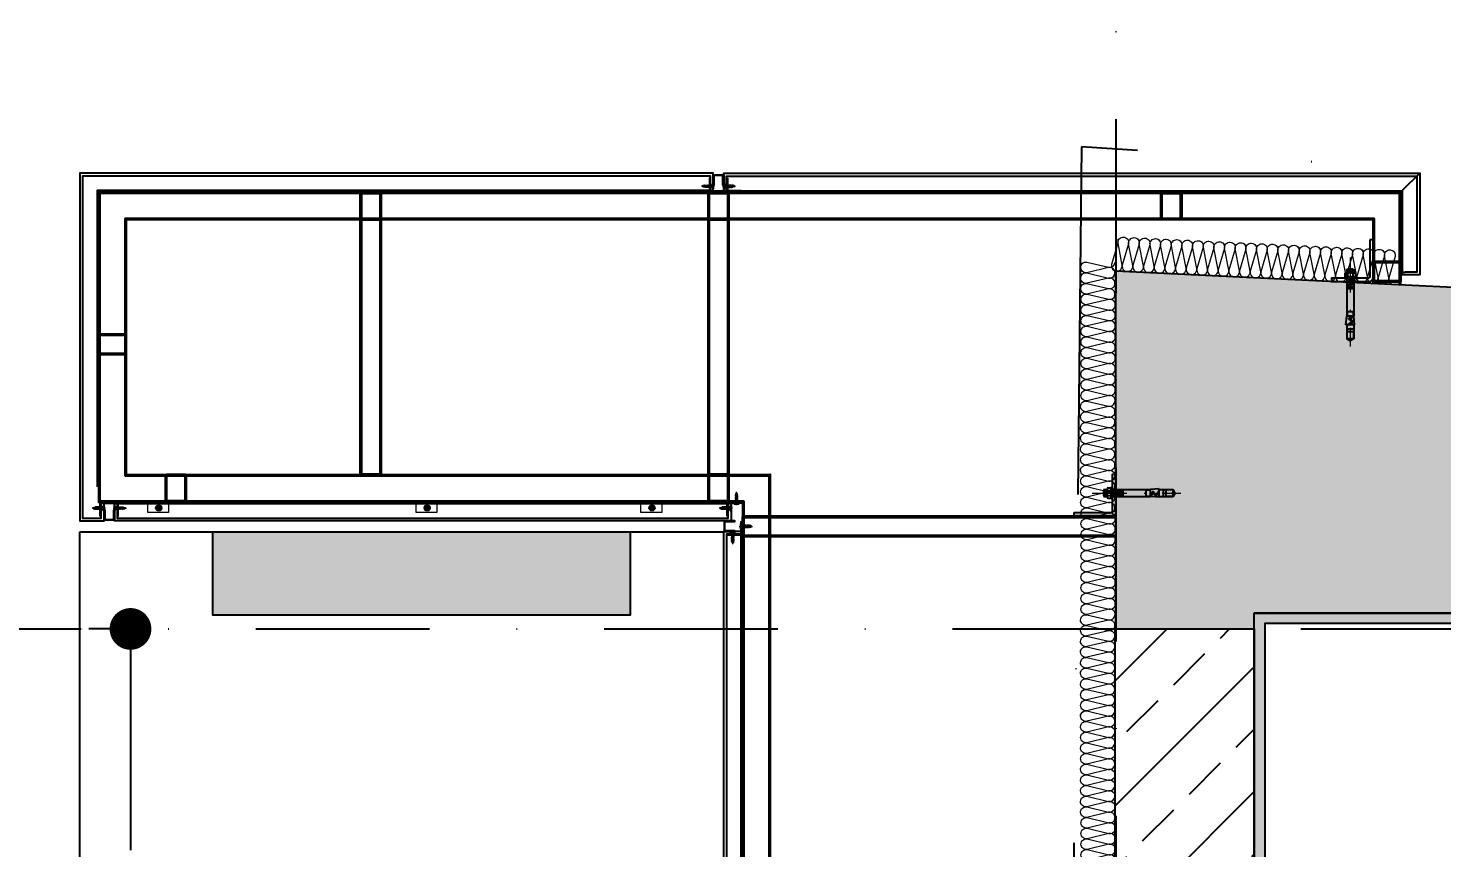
# Model space of a CAD drawing. Extents: x 58467 to 79089, y -33726 to -17391.
# Drawn here: x 74818.2 to 75021.4, y -18731.5 to -18613.7 of the extents above; entities that cross this region are included whole.
import ezdxf
from ezdxf.enums import TextEntityAlignment as Align

# ---------------------------------------------------------------- set-up
doc = ezdxf.new("R2010")
doc.units = 0
doc.header["$LTSCALE"] = 100
for name, pattern in [('DASHDOT', [1, 0.5, -0.25, 0, -0.25]), ('DASHDOT2', [0.5, 0.25, -0.125, 0, -0.125]), ('HIDDEN', [0.375, 0.25, -0.125])]:
    doc.linetypes.add(name, pattern=pattern)
for name, color, linetype, lineweight in [('ALG', 1, 'Continuous', 0), ('AX', 1, 'DASHDOT', 20), ('HSP', 251, 'Continuous', 30), ('pbec-162_insulation_hatching', 70, 'Continuous', 9), ('PTR', 252, 'Continuous', 25)]:
    doc.layers.add(name, color=color, linetype=linetype, lineweight=lineweight)
doc.layers.add('ARC_KDY-ID-ED-01$0$BA_guide', color=230, linetype='Continuous', plot=False)
for name, color, linetype in [('BA_axis', 5, 'DASHDOT2'), ('BA_dim_ext', 185, 'Continuous'), ('BA_env_bound', 10, 'DASHDOT'), ('BA_hatch', 137, 'Continuous'), ('BA_hatch_conc', 223, 'Continuous'), ('BA_mat_mortar', 145, 'Continuous'), ('BA_str_conc', 6, 'Continuous'), ('BA_wall', 4, 'Continuous'), ('CLG', 12, 'Continuous'), ('Kompozit', 122, 'Continuous'), ('VD', 11, 'Continuous')]:
    doc.layers.add(name, color=color, linetype=linetype)
doc.styles.add('dim', font='simplex.shx', dxfattribs={"width": 0.7})
doc.styles.add('text1', font='arial.ttf', dxfattribs={"height": 20})
doc.dimstyles.new('1_100', dxfattribs={"dimtxt": 8, "dimasz": 3, "dimexe": 6, "dimexo": 0, "dimgap": 2, "dimtad": 0, "dimdec": 1, "dimzin": 11, "dimtxsty": 'dim', "dimblk": 'DOT', "dimcen": 0, "dimdle": 1.25, "dimclrt": 256, "dimadec": 0, "dimazin": 0, "dimtfac": 1.25, "dimtdec": 1, "dimtix": 1, "dimtofl": 0, "dimtmove": 1, "dimatfit": 3, "dimldrblk": 'DOT', "dimfxl": 20, "dimfxlon": 1, "dimtolj": 1, "dimtzin": 0, "dimarcsym": 0})

# ---------------------------------------------------------------- blocks, each defined once
blk = doc.blocks.new('*U176')
blk.add_line((0, 0), (0, -696))
at = {"linetype": 'Continuous', "style": 'text1'}
blk.add_attdef('1', text='', height=40, dxfattribs=at).set_placement((0, 38), align=Align.MIDDLE)
blk = doc.blocks.new('AXIS')
at = {"layer": 'BA_axis'}
blk.add_blockref('*U176', (330.44, -30874.56), dxfattribs=at)
at = {"layer": 'BA_axis', "rotation": 90}
blk.add_blockref('*U176', (56.44, -31148.27), dxfattribs=at)
blk = doc.blocks.new('_Dot')
at = {"color": 0, "linetype": 'ByBlock', "lineweight": -2}
blk.add_line((-0.5, 0), (-1, 0), dxfattribs=at)
at = {"color": 0, "linetype": 'ByBlock', "const_width": 0.5}
blk.add_lwpolyline([(-0.25, 0, 1), (0.25, 0, 1)], format="xyb", close=True, dxfattribs=at)
blk = doc.blocks.new('*D26')
at = {"layer": 'BA_dim_ext', "color": 0, "lineweight": -2, "transparency": 16777216}
for p, q in [((188.73, -31148.27), (182.73, -31148.27)), ((188.73, -31154.27), (188.73, -31180.09)), ((188.73, -31230.31), (188.73, -31204.49)), ((188.73, -31236.31), (182.73, -31236.31))]:
    blk.add_line(p, q, dxfattribs=at)
at = {"layer": 'DEFPOINTS', "color": 0, "transparency": 16777216}
for p in [(188.73, -31148.27), (188.73, -31148.27), (188.73, -31236.31)]:
    blk.add_point(p, dxfattribs=at)
at = {"layer": 'BA_dim_ext', "color": 0, "lineweight": -2, "transparency": 16777216, "xscale": 6, "yscale": 6, "zscale": 6}
for p, rotation in [((188.73, -31148.27), 90), ((188.73, -31236.31), 270)]:
    blk.add_blockref('_Dot', p, dxfattribs=dict(at, rotation=rotation))
at = {"layer": 'BA_dim_ext', "color": 2, "transparency": 16777216, "insert": (188.73, -31192.29), "char_height": 18, "attachment_point": 5, "rotation": 90, "style": 'dim'}
blk.add_mtext('\\A1;88', dxfattribs=at)
blk = doc.blocks.new('6. KAT STR REV')
at = {"layer": 'BA_hatch_conc'}
h = blk.add_hatch(dxfattribs=at)
h.set_pattern_fill('ANSI33', color=256, scale=2, style=0)
h.paths.add_polyline_path([(31650.7, -31148.27), (31670.7, -31148.27), (31670.7, -31288.27), (31650.7, -31288.27)])
at = {"layer": 'BA_str_conc'}
blk.add_lwpolyline([(31650.7, -31148.27), (31670.7, -31148.27), (31670.7, -31288.27), (31650.7, -31288.27)], close=True, dxfattribs=at)
blk = doc.blocks.new('V39-YBG')
at = {"layer": 'VD'}
for p, q in [((-1.2, 1.2), (-2.8, 0.5)), ((-2.8, 0.5), (-2.8, -0.5)), ((-1.4, 0.4), (-2.8, 0.5)), ((-0.7, 0.7), (-1.4, 0.4)), ((-1.4, 0.4), (-1.4, -0.4)), ((-0.5, 2.8), (-1.2, 1.2)), ((-1.2, 1.2), (-0.7, 0.7)), ((-0.4, 1.4), (-0.7, 0.7)), ((-0.5, 2.8), (0.5, 2.8)), ((-0.4, 1.4), (-0.5, 2.8)), ((-0.4, 1.4), (0.4, 1.4)), ((0.4, 1.4), (0.5, 2.8)), ((0.4, 1.4), (0.7, 0.7)), ((0.5, 2.8), (1.2, 1.2)), ((0.7, 0.7), (1.2, 1.2)), ((0.7, 0.7), (1.4, 0.4)), ((1.2, 1.2), (2.8, 0.5)), ((1.4, 0.4), (2.8, 0.5)), ((1.4, 0.4), (1.4, -0.4)), ((2.8, 0.5), (2.8, -0.5)), ((-1.4, -0.4), (-2.8, -0.5)), ((-1.2, -1.2), (-2.8, -0.5)), ((-0.7, -0.7), (-1.4, -0.4)), ((-1.2, -1.2), (-0.7, -0.7)), ((-0.5, -2.8), (-1.2, -1.2)), ((-0.4, -1.4), (-0.7, -0.7)), ((-0.4, -1.4), (-0.5, -2.8)), ((-0.5, -2.8), (0.5, -2.8)), ((-0.4, -1.4), (0.4, -1.4)), ((0.4, -1.4), (0.7, -0.7)), ((0.4, -1.4), (0.5, -2.8)), ((0.5, -2.8), (1.2, -1.2)), ((0.7, -0.7), (1.4, -0.4)), ((0.7, -0.7), (1.2, -1.2)), ((1.2, -1.2), (2.8, -0.5)), ((1.4, -0.4), (2.8, -0.5))]:
    blk.add_line(p, q, dxfattribs=at)
blk.add_circle((0, 0), 3.95, dxfattribs=at)
blk = doc.blocks.new('39HB-16')
at = {"layer": 'AX'}
blk.add_line((1.9, 0), (-17.1, 0), dxfattribs=at)
at = {"layer": 'VD'}
for p, q in [((-15.7, 0), (-14.9, 0.4)), ((-14.5, -0.4), (-15.7, 0)), ((-14.9, 0.4), (-14.6, 1)), ((-14.6, 1), (-14.5, 0.6)), ((-14.5, 0.6), (-13.6, 1.1)), ((-13.6, 1.1), (-13.3, 2)), ((-13.3, 2), (-13, 1.1)), ((-13, 1.1), (-12, 1.1)), ((-12, 1.1), (-11.7, 2)), ((-11.7, 2), (-11.4, 1.1)), ((-11.4, 1.1), (-10.4, 1.1)), ((-10.4, 1.1), (-10.1, 2)), ((-10.1, 2), (-9.8, 1.1)), ((-9.8, 1.1), (-8.8, 1.1)), ((-8.8, 1.1), (-8.5, 2)), ((-8.5, 2), (-8.2, 1.1)), ((-8.2, 1.1), (-7.2, 1.1)), ((-7.2, 1.1), (-6.9, 2)), ((-6.9, 2), (-6.6, 1.1)), ((-6.6, 1.1), (-5.6, 1.1)), ((-5.6, 1.1), (-5.3, 2)), ((-5.3, 2), (-5.1, 1.1)), ((-5.1, 1.1), (-4.1, 1.1)), ((-4.1, 1.1), (-3.8, 2)), ((-3.8, 2), (-3.5, 1.1)), ((-3.5, 1.1), (-3, 1.1)), ((-2.7, 1.3), (-0.2, 3.8)), ((-0.2, 3.8), (0, 3.8)), ((-0.2, 3.8), (-0.2, -3.8)), ((0, 3.8), (0, -3.8)), ((-14.3, -1.2), (-14.5, -0.4)), ((-14.1, -0.6), (-14.3, -1.2)), ((-12.8, -1.1), (-14.1, -0.6)), ((-12.5, -2), (-12.8, -1.1)), ((-12.2, -1.1), (-12.5, -2)), ((-11.2, -1.1), (-12.2, -1.1)), ((-10.9, -2), (-11.2, -1.1)), ((-10.6, -1.1), (-10.9, -2)), ((-9.6, -1.1), (-10.6, -1.1)), ((-9.3, -2), (-9.6, -1.1)), ((-9, -1.1), (-9.3, -2)), ((-8, -1.1), (-9, -1.1)), ((-7.7, -2), (-8, -1.1)), ((-7.4, -1.1), (-7.7, -2)), ((-6.4, -1.1), (-7.4, -1.1)), ((-6.1, -2), (-6.4, -1.1)), ((-5.8, -1.1), (-6.1, -2)), ((-4.8, -1.1), (-5.8, -1.1)), ((-4.5, -2), (-4.8, -1.1)), ((-4.3, -1.1), (-4.5, -2)), ((-3.1, -1.1), (-4.3, -1.1)), ((-0.2, -3.8), (-2.7, -1.3)), ((0, -3.8), (-0.2, -3.8))]:
    blk.add_line(p, q, dxfattribs=at)
for centre, start, end in [((-3, 1.6), 270, 316.0052), ((-3.1, -1.6), 44.5508, 90)]:
    blk.add_arc(centre, 0.5, start, end, dxfattribs=at)
blk = doc.blocks.new('M10X090')
at = {"layer": 'AX'}
blk.add_line((0, 29.3), (0, -98.5), dxfattribs=at)
at = {"layer": 'VD', "linetype": 'Continuous'}
for p, q in [((-8.8, 1.2), (8.8, 1.2)), ((-8.8, 1.2), (-8.8, 0)), ((-8.8, 0), (8.8, 0)), ((-7.5, 6.2), (-7.5, 3.1)), ((-5, 7.5), (-6.2, 7.5)), ((-5, 1.9), (-6.2, 1.9)), ((-5, 11.2), (3.8, 12.5)), ((-5, 11.2), (-5, 7.5)), ((-5, 8.8), (5, 10.2)), ((-5, 1.9), (-5, -55)), ((-5, -0.5), (-1.5, 0)), ((-3.8, 12.5), (3.8, 12.5)), ((-3.8, 6.2), (-3.8, 3.1)), ((-2.5, 7.5), (2.5, 7.5)), ((-2.5, 1.9), (2.5, 1.9)), ((3.8, 6.2), (3.8, 3.1)), ((5, 11.2), (5, 7.5)), ((5, 7.5), (6.2, 7.5)), ((5, 1.9), (5, -55)), ((5, 1.9), (6.2, 1.9)), ((7.5, 6.2), (7.5, 3.1)), ((8.8, 1.2), (8.8, 0)), ((-5, -3), (5, -1.6)), ((-5, -5.5), (5, -4.1)), ((-5, -8), (5, -6.6)), ((-5, -10.5), (5, -9.1)), ((-5, -13), (5, -11.6)), ((-5, -15.5), (5, -14.1)), ((-5, -15.5), (5, -15.5)), ((-6.2, -67.5), (-5, -55)), ((-5, -48.8), (5, -48.8)), ((-5, -55), (5, -55)), ((-4.4, -48.8), (-4.4, -55)), ((4.4, -48.8), (4.4, -55)), ((6.2, -67.5), (5, -55)), ((-6.2, -67.5), (6.2, -67.5)), ((-5, -67.5), (-5, -87.5)), ((-5, -73.5), (5, -73.5)), ((5, -67.5), (5, -87.5)), ((-5, -87.5), (0, -90.2)), ((-5, -87.5), (5, -87.5)), ((0, -90.2), (5, -87.5))]:
    blk.add_line(p, q, dxfattribs=at)
at = {"layer": 'VD'}
for p, q in [((-5, -87.5), (-5, -77.5)), ((-5, -77.5), (5, -77.5))]:
    blk.add_line(p, q, dxfattribs=at)
at = {"layer": 'VD', "linetype": 'Continuous'}
for points in [[(1.9, -67.5), (1.9, -67.4), (1.9, -67.4), (1.9, -67.3), (1.8, -67.3), (1.8, -67.2), (1.7, -67.2), (1.7, -67.1), (1.7, -67.1), (1.6, -67), (1.6, -67), (1.5, -66.9), (1.5, -66.9), (1.4, -66.8), (1.4, -66.8), (1.3, -66.7), (1.3, -66.7), (1.2, -66.6), (1.2, -66.6), (1.1, -66.6), (1, -66.5), (1, -66.5), (0.9, -66.4), (0.9, -66.4), (0.8, -66.3), (0.7, -66.3), (0.7, -66.3), (0.6, -66.2), (0.5, -66.2), (0.5, -66.1), (0.4, -66.1), (0.3, -66.1), (0.2, -66), (0.2, -66), (0.1, -66), (0, -65.9), (-0.1, -65.9), (-0.1, -65.8), (-0.2, -65.8), (-0.3, -65.8), (-0.4, -65.7), (-0.4, -65.7), (-0.5, -65.7), (-0.6, -65.6), (-0.7, -65.6), (-0.7, -65.5), (-0.8, -65.5), (-0.9, -65.5), (-1, -65.4), (-1, -65.4), (-1.1, -65.4), (-1.2, -65.3), (-1.3, -65.3), (-1.3, -65.2), (-1.4, -65.2), (-1.5, -65.2), (-1.6, -65.1), (-1.6, -65.1), (-1.7, -65), (-1.8, -65), (-1.8, -65), (-1.9, -64.9), (-2, -64.9), (-2, -64.8), (-2.1, -64.8), (-2.2, -64.7), (-2.2, -64.7), (-2.3, -64.6), (-2.3, -64.6), (-2.4, -64.5), (-2.5, -64.5), (-2.5, -64.4), (-2.6, -64.3), (-2.6, -64.3), (-2.7, -64.2), (-2.7, -64.2), (-2.8, -64.1), (-2.8, -64), (-2.9, -64), (-2.9, -63.9), (-2.9, -63.8), (-3, -63.7), (-3, -63.7), (-3, -63.6), (-3.1, -63.5), (-3.1, -63.4), (-3.1, -63.3), (-3.1, -63.3), (-3.2, -63.2), (-3.2, -63.1), (-3.2, -63), (-3.2, -62.9), (-3.2, -62.8), (-3.2, -62.8), (-3.2, -62.7), (-3.2, -62.6), (-3.2, -62.5), (-3.1, -62.4), (-3.1, -62.4), (-3.1, -62.3), (-3.1, -62.2), (-3.1, -62.1), (-3, -62.1), (-3, -62), (-3, -61.9), (-3, -61.9), (-2.9, -61.8), (-2.9, -61.7), (-2.9, -61.7), (-2.8, -61.6), (-2.8, -61.6), (-2.7, -61.5), (-2.7, -61.4), (-2.7, -61.4), (-2.6, -61.3), (-2.6, -61.3), (-2.5, -61.2), (-2.5, -61.2), (-2.5, -61.1), (-2.4, -61.1), (-2.4, -61), (-2.3, -61), (-2.3, -60.9), (-2.2, -60.9), (-2.2, -60.8), (-2.2, -60.8), (-2.1, -60.7), (-2.1, -60.7), (-2, -60.6), (-2, -60.6), (-1.9, -60.5), (-1.9, -60.5), (-1.8, -60.4), (-1.8, -60.4), (-1.7, -60.4), (-1.7, -60.3), (-1.6, -60.3), (-1.6, -60.2), (-1.5, -60.2), (-1.5, -60.1), (-1.4, -60.1), (-1.4, -60), (-1.3, -60), (-1.3, -59.9), (-1.2, -59.9), (-1.2, -59.9), (-1.1, -59.8), (-1.1, -59.8), (-1, -59.7), (-1, -59.7), (-0.9, -59.6), (-0.9, -59.6), (-0.8, -59.6), (-0.8, -59.5), (-0.7, -59.5), (-0.7, -59.4), (-0.6, -59.4), (-0.6, -59.3), (-0.5, -59.3), (-0.5, -59.3), (-0.4, -59.2), (-0.4, -59.2), (-0.3, -59.1), (-0.3, -59.1), (-0.2, -59.1), (-0.2, -59), (-0.1, -59), (-0.1, -59), (-0.1, -58.9), (0, -58.9), (0, -58.8), (0.1, -58.8), (0.1, -58.8), (0.1, -58.7), (0.2, -58.7), (0.2, -58.7), (0.2, -58.7), (0.3, -58.6), (0.3, -58.6), (0.3, -58.6), (0.3, -58.6), (0.3, -58.5), (0.3, -58.5), (0.3, -58.5), (0.3, -58.5), (0.3, -58.5), (0.3, -58.5), (0.3, -58.4), (0.3, -58.4), (0.2, -58.4), (0.2, -58.4), (0.1, -58.4), (0.1, -58.3), (0, -58.3), (0, -58.3), (-0.1, -58.3), (-0.1, -58.2), (-0.2, -58.2), (-0.2, -58.2), (-0.3, -58.1), (-0.4, -58.1), (-0.4, -58.1), (-0.5, -58.1), (-0.6, -58), (-0.6, -58), (-0.7, -58), (-0.8, -57.9), (-0.8, -57.9), (-0.9, -57.9), (-1, -57.8), (-1.1, -57.8), (-1.1, -57.7), (-1.2, -57.7), (-1.3, -57.7), (-1.3, -57.6), (-1.4, -57.6), (-1.5, -57.5), (-1.6, -57.5), (-1.6, -57.4), (-1.7, -57.4), (-1.8, -57.3), (-1.8, -57.3), (-1.9, -57.2), (-2, -57.2), (-2.1, -57.1), (-2.1, -57.1), (-2.2, -57), (-2.3, -56.9), (-2.3, -56.8), (-2.4, -56.8), (-2.5, -56.7), (-2.6, -56.6), (-2.6, -56.5), (-2.7, -56.4), (-2.8, -56.3), (-2.9, -56.1), (-2.9, -56), (-3, -55.8), (-3, -55.5), (-3.1, -55.3), (-3.1, -55)], [(3.3, -67.5), (3, -66.8), (2.6, -66.2), (2.1, -65.7), (1.5, -65.3), (0.8, -64.9), (0.2, -64.6), (-0.4, -64.3), (-0.9, -64), (-1.4, -63.8), (-1.7, -63.5), (-1.8, -63.3), (-1.9, -63), (-1.9, -62.7), (-1.8, -62.4), (-1.7, -62.1), (-1.4, -61.8), (-1.1, -61.5), (-0.8, -61.2), (-0.4, -60.8), (0, -60.5), (0.4, -60.2), (0.8, -59.9), (1.1, -59.5), (1.4, -59.2), (1.6, -59), (1.8, -58.7), (1.9, -58.5), (1.9, -58.3), (1.8, -58.1), (1.7, -57.9), (1.4, -57.6), (1.1, -57.4), (0.7, -57.2), (0.2, -57), (-0.3, -56.7), (-0.8, -56.5), (-1.3, -56.2), (-1.6, -55.8), (-1.8, -55.4), (-1.9, -55)]]:
    blk.add_lwpolyline(points, dxfattribs=at)
for centre, start, end in [((-6.2, 6.2), 90, 180), ((-6.2, 3.1), 180, 270), ((-3.8, 11.2), 90, 180), ((-5, 6.2), 0, 90), ((-5, 3.1), 270, 0), ((-2.5, 6.2), 90, 180), ((-2.5, 3.1), 180, 270), ((2.5, 6.2), 0, 90), ((2.5, 3.1), 270, 0), ((3.8, 11.2), 0, 90), ((5, 6.2), 90, 180), ((5, 3.1), 180, 270), ((6.2, 6.2), 0, 90), ((6.2, 3.1), 270, 0)]:
    blk.add_arc(centre, 1.25, start, end, dxfattribs=at)
blk = doc.blocks.new('A$C56216D09')
h = blk.add_hatch(color=251)
h.dxf.hatch_style = 1
h.paths.add_polyline_path([(91.11, -0.21), (92.61, -0.21), (92.61, -1.71), (92.51, -1.71), (92.51, -0.31), (91.21, -0.31), (91.21, -1.71), (91.11, -1.71)])
h = blk.add_hatch(color=251)
h.dxf.hatch_style = 1
h.paths.add_polyline_path([(5, -49.91), (3.5, -49.91), (3.5, -48.41), (3.6, -48.41), (3.6, -49.81), (4.9, -49.81), (4.9, -48.41), (5, -48.41)])
h = blk.add_hatch(color=251)
h.dxf.hatch_style = 1
h.paths.add_polyline_path([(92.7, -50.01), (92.7, -51.51), (94.2, -51.51), (94.2, -51.41), (92.8, -51.41), (92.8, -50.11), (94.2, -50.11), (94.2, -50.01)])
at = {"layer": 'ARC_KDY-ID-ED-01$0$BA_guide'}
h = blk.add_hatch(color=251, dxfattribs=at)
h.dxf.hatch_style = 1
h.paths.add_polyline_path([(19.14, -51.58), (79.14, -51.58), (79.14, -63.58), (19.14, -63.58)])
at = {"layer": 'PTR'}
h = blk.add_hatch(dxfattribs=at)
h.set_pattern_fill('STEEL', color=256, scale=0.05, angle=450)
h.set_pattern_definition([(135, (1678.29795, -21281.32032), (-0.1122532015, -0.1122532015), []), (135, (1678.21857, -21281.32032), (-0.1122532015, -0.1122532015), [])])
h.paths.add_polyline_path([(43.16, -2.91), (43.16, -6.51), (40.56, -6.51), (40.56, -2.91)], flags=16)
edge = h.paths.add_edge_path()
edge.add_line((43.36, -2.91), (43.36, -6.51))
edge.add_arc((43.16, -6.51), 0.2, -90, 0, ccw=False)
edge.add_line((43.16, -6.71), (40.56, -6.71))
edge.add_arc((40.56, -6.51), 0.2, 180, 270, ccw=False)
edge.add_line((40.36, -6.51), (40.36, -2.91))
edge.add_arc((40.56, -2.91), 0.2, 90, 180, ccw=False)
edge.add_line((40.56, -2.71), (43.16, -2.71))
edge.add_arc((43.16, -2.91), 0.2, 0, 90, ccw=False)
h = blk.add_hatch(dxfattribs=at)
h.set_pattern_fill('STEEL', color=256, scale=0.05, angle=450)
h.set_pattern_definition([(135, (1728.29795, -21281.32045), (-0.1122532015, -0.1122532015), []), (135, (1728.21857, -21281.32045), (-0.1122532015, -0.1122532015), [])])
h.paths.add_polyline_path([(93.16, -2.91), (93.16, -6.51), (90.56, -6.51), (90.56, -2.91)], flags=16)
edge = h.paths.add_edge_path()
edge.add_line((93.36, -2.91), (93.36, -6.51))
edge.add_arc((93.16, -6.51), 0.2, 270, 360, ccw=False)
edge.add_line((93.16, -6.71), (90.56, -6.71))
edge.add_arc((90.56, -6.51), 0.2, 180, 270, ccw=False)
edge.add_line((90.36, -6.51), (90.36, -2.91))
edge.add_arc((90.56, -2.91), 0.2, 90, 180, ccw=False)
edge.add_line((90.56, -2.71), (93.16, -2.71))
edge.add_arc((93.16, -2.91), 0.2, 0, 90, ccw=False)
h = blk.add_hatch(dxfattribs=at)
h.set_pattern_fill('STEEL', color=256, scale=0.05, angle=450)
h.set_pattern_definition([(135, (1793.42428, -21281.32045), (-0.1122532015, -0.1122532015), []), (135, (1793.3449, -21281.32045), (-0.1122532015, -0.1122532015), [])])
h.paths.add_polyline_path([(158.28, -2.91), (158.28, -6.51), (155.68, -6.51), (155.68, -2.91)], flags=16)
edge = h.paths.add_edge_path()
edge.add_line((158.48, -2.91), (158.48, -6.51))
edge.add_arc((158.28, -6.51), 0.2, -90, 0, ccw=False)
edge.add_line((158.28, -6.71), (155.68, -6.71))
edge.add_arc((155.68, -6.51), 0.2, 180, 270, ccw=False)
edge.add_line((155.48, -6.51), (155.48, -2.91))
edge.add_arc((155.68, -2.91), 0.2, 90, 180, ccw=False)
edge.add_line((155.68, -2.71), (158.28, -2.71))
edge.add_arc((158.28, -2.91), 0.2, 0, 90, ccw=False)
h = blk.add_hatch(dxfattribs=at)
h.set_pattern_fill('STEEL', color=256, scale=0.05, angle=540)
h.set_pattern_definition([(225, (21464.61588, 1622.28272), (0.1122532015, -0.1122532015), []), (225, (21464.61588, 1622.20334), (0.1122532015, -0.1122532015), [])])
h.paths.add_polyline_path([(186.21, -12.86), (189.81, -12.86), (189.81, -15.46), (186.21, -15.46)], flags=16)
edge = h.paths.add_edge_path()
edge.add_line((186.21, -12.66), (189.81, -12.66))
edge.add_arc((189.81, -12.86), 0.2, 0, 90, ccw=False)
edge.add_line((190.01, -12.86), (190.01, -15.46))
edge.add_arc((189.81, -15.46), 0.2, -90, 0, ccw=False)
edge.add_line((189.81, -15.66), (186.21, -15.66))
edge.add_arc((186.21, -15.46), 0.2, 180, 270, ccw=False)
edge.add_line((186.01, -15.46), (186.01, -12.86))
edge.add_arc((186.21, -12.86), 0.2, 90, 180, ccw=False)
h = blk.add_hatch(dxfattribs=at)
h.set_pattern_fill('STEEL', color=256, scale=0.05, angle=360)
h.set_pattern_definition([(45, (-21271.91394, -1661.05411), (-0.1122532015, 0.1122532015), []), (45, (-21271.91394, -1660.97474), (-0.1122532015, 0.1122532015), [])])
h.paths.add_polyline_path([(6.5, -25.91), (2.9, -25.91), (2.9, -23.31), (6.5, -23.31)], flags=16)
edge = h.paths.add_edge_path()
edge.add_line((6.5, -26.11), (2.9, -26.11))
edge.add_arc((2.9, -25.91), 0.2, 180, 270, ccw=False)
edge.add_line((2.7, -25.91), (2.7, -23.31))
edge.add_arc((2.9, -23.31), 0.2, 90, 180, ccw=False)
edge.add_line((2.9, -23.11), (6.5, -23.11))
edge.add_arc((6.5, -23.31), 0.2, 0, 90, ccw=False)
edge.add_line((6.7, -23.31), (6.7, -25.91))
edge.add_arc((6.5, -25.91), 0.2, -90, 0, ccw=False)
h = blk.add_hatch(dxfattribs=at)
h.set_pattern_fill('STEEL', color=256, scale=0.05, angle=450)
h.set_pattern_definition([(135, (1650.26774, -21321.91307), (-0.1122532015, -0.1122532015), []), (135, (1650.18836, -21321.91307), (-0.1122532015, -0.1122532015), [])])
h.paths.add_polyline_path([(15.13, -43.5), (15.13, -47.1), (12.53, -47.1), (12.53, -43.5)], flags=16)
edge = h.paths.add_edge_path()
edge.add_line((15.33, -43.5), (15.33, -47.1))
edge.add_arc((15.13, -47.1), 0.2, -90, 0, ccw=False)
edge.add_line((15.13, -47.3), (12.53, -47.3))
edge.add_arc((12.53, -47.1), 0.2, 180, 270, ccw=False)
edge.add_line((12.33, -47.1), (12.33, -43.5))
edge.add_arc((12.53, -43.5), 0.2, 90, 180, ccw=False)
edge.add_line((12.53, -43.3), (15.13, -43.3))
edge.add_arc((15.13, -43.5), 0.2, 0, 90, ccw=False)
h = blk.add_hatch(dxfattribs=at)
h.set_pattern_fill('STEEL', color=256, scale=0.05, angle=450)
h.set_pattern_definition([(135, (1728.29795, -21321.9132), (-0.1122532015, -0.1122532015), []), (135, (1728.21858, -21321.9132), (-0.1122532015, -0.1122532015), [])])
h.paths.add_polyline_path([(93.16, -43.5), (93.16, -47.1), (90.56, -47.1), (90.56, -43.5)], flags=16)
edge = h.paths.add_edge_path()
edge.add_line((93.36, -43.5), (93.36, -47.1))
edge.add_arc((93.16, -47.1), 0.2, -90, 0, ccw=False)
edge.add_line((93.16, -47.3), (90.56, -47.3))
edge.add_arc((90.56, -47.1), 0.2, 180, 270, ccw=False)
edge.add_line((90.36, -47.1), (90.36, -43.5))
edge.add_arc((90.56, -43.5), 0.2, 90, 180, ccw=False)
edge.add_line((90.56, -43.3), (93.16, -43.3))
edge.add_arc((93.16, -43.5), 0.2, 0, 90, ccw=False)
h = blk.add_hatch(dxfattribs=at)
h.set_pattern_fill('STEEL', color=256, scale=0.05, angle=360)
h.set_pattern_definition([(45, (-21179.3108, -1687.22924), (-0.1122532015, 0.1122532015), []), (45, (-21179.3108, -1687.14987), (-0.1122532015, 0.1122532015), [])])
h.paths.add_polyline_path([(99.1, -52.09), (95.5, -52.09), (95.5, -49.49), (99.1, -49.49)], flags=16)
edge = h.paths.add_edge_path()
edge.add_line((99.1, -52.29), (95.5, -52.29))
edge.add_arc((95.5, -52.09), 0.2, 180, 270, ccw=False)
edge.add_line((95.3, -52.09), (95.3, -49.49))
edge.add_arc((95.5, -49.49), 0.2, 90, 180, ccw=False)
edge.add_line((95.5, -49.29), (99.1, -49.29))
edge.add_arc((99.1, -49.49), 0.2, 0, 90, ccw=False)
edge.add_line((99.3, -49.49), (99.3, -52.09))
edge.add_arc((99.1, -52.09), 0.2, -90, 0, ccw=False)
for points in [[(91.11, -0.21), (92.61, -0.21), (92.61, -1.71), (92.51, -1.71), (92.51, -0.31), (91.21, -0.31), (91.21, -1.71), (91.11, -1.71)], [(5, -49.91), (3.5, -49.91), (3.5, -48.41), (3.6, -48.41), (3.6, -49.81), (4.9, -49.81), (4.9, -48.41), (5, -48.41)], [(92.7, -50.01), (92.7, -51.51), (94.2, -51.51), (94.2, -51.41), (92.8, -51.41), (92.8, -50.11), (94.2, -50.11), (94.2, -50.01)]]:
    blk.add_lwpolyline(points, close=True)
at = {"layer": 'ALG'}
for p, q in [((9.78, -47.51, 1.31), (12.78, -47.51, 1.31)), ((48.38, -47.51, 1.31), (51.38, -47.51, 1.31)), ((80.71, -47.51, 1.31), (83.71, -47.51, 1.31))]:
    blk.add_line(p, q, dxfattribs=at)
at = {"layer": 'ALG', "lineweight": 5, "ltscale": 10}
for points in [[(90.51, -0.71), (90.51, -2.71), (92.71, -2.71), (92.71, -2.51), (90.71, -2.51), (90.71, -0.71)], [(93.21, -0.71), (93.21, -2.71), (91.01, -2.71), (91.01, -2.51), (93.01, -2.51), (93.01, -0.71)], [(2.9, -49.31), (2.9, -47.31), (5.1, -47.31), (5.1, -47.51), (3.1, -47.51), (3.1, -49.31)], [(5.6, -49.31), (5.6, -47.31), (3.4, -47.31), (3.4, -47.51), (5.4, -47.51), (5.4, -49.31)], [(93.07, -49.31), (93.07, -47.31), (95.27, -47.31), (95.27, -47.51), (93.27, -47.51), (93.27, -49.31)], [(95.3, -50.11), (95.3, -52.11), (93.1, -52.11), (93.1, -51.91), (95.1, -51.91), (95.1, -50.11)]]:
    blk.add_lwpolyline(points, close=True, dxfattribs=at)
at = {"layer": 'ALG', "elevation": 1.31}
for points in [[(12.78, -47.31), (12.78, -48.81), (9.78, -48.81), (9.78, -47.31)], [(51.38, -47.31), (51.38, -48.81), (48.38, -48.81), (48.38, -47.31)], [(83.71, -47.31), (83.71, -48.81), (80.71, -48.81), (80.71, -47.31)]]:
    blk.add_lwpolyline(points, close=True, dxfattribs=at)
at = {"layer": 'ARC_KDY-ID-ED-01$0$BA_guide'}
blk.add_lwpolyline([(19.14, -51.58), (79.14, -51.58), (79.14, -63.58), (19.14, -63.58)], close=True, dxfattribs=at)
at = {"layer": 'BA_wall'}
blk.add_line((149.01, -65.53, 1.31), (149.01, -14.08, 1.31), dxfattribs=at)
at = {"layer": 'CLG'}
for points in [[(190.01, -15.92), (190.01, -2.71), (2.69, -2.71), (2.7, -47.31), (95.3, -47.3), (95.3, -346.79), (99.1, -346.79)], [(186.01, -15.92), (186.01, -6.71), (6.69, -6.71), (6.7, -43.31), (99.3, -43.3), (99.3, -346.59)]]:
    blk.add_lwpolyline(points, dxfattribs=at)
at = {"layer": 'CLG', "linetype": 'HIDDEN', "ltscale": 10}
for points in [[(189.81, -15.92), (189.81, -2.91), (2.89, -2.91), (2.9, -47.11), (95.5, -47.1), (95.5, -346.59), (99.1, -346.59)], [(186.21, -15.92), (186.21, -6.51), (6.49, -6.51), (6.5, -43.51), (99.1, -43.5), (99.1, -346.59)]]:
    blk.add_lwpolyline(points, dxfattribs=at)
at = {"layer": 'CLG'}
for points in [[(43.36, -2.91), (43.36, -6.51, -0.414214), (43.16, -6.71), (40.56, -6.71, -0.414214), (40.36, -6.51), (40.36, -2.91, -0.414214), (40.56, -2.71), (43.16, -2.71, -0.414214)], [(93.36, -2.91), (93.36, -6.51, -0.414214), (93.16, -6.71), (90.56, -6.71, -0.414214), (90.36, -6.51), (90.36, -2.91, -0.414214), (90.56, -2.71), (93.16, -2.71, -0.414214)], [(158.48, -2.91), (158.48, -6.51, -0.414214), (158.28, -6.71), (155.68, -6.71, -0.414214), (155.48, -6.51), (155.48, -2.91, -0.414214), (155.68, -2.71), (158.28, -2.71, -0.414214)], [(185.51, -9.57), (185.51, -14.97, -0.414214), (185.41, -15.07), (180.01, -15.07), (180.01, -15.57), (185.41, -15.57, 0.414214), (186.01, -14.97), (186.01, -9.57)], [(186.21, -12.66), (189.81, -12.66, -0.414214), (190.01, -12.86), (190.01, -15.46, -0.414214), (189.81, -15.66), (186.21, -15.66, -0.414214), (186.01, -15.46), (186.01, -12.86, -0.414214)], [(6.5, -26.11), (2.9, -26.11, -0.414214), (2.7, -25.91), (2.7, -23.31, -0.414214), (2.9, -23.11), (6.5, -23.11, -0.414214), (6.7, -23.31), (6.7, -25.91, -0.414214)], [(15.33, -43.5), (15.33, -47.1, -0.414214), (15.13, -47.3), (12.53, -47.3, -0.414214), (12.33, -47.1), (12.33, -43.5, -0.414214), (12.53, -43.3), (15.13, -43.3, -0.414214)], [(93.36, -43.5), (93.36, -47.1, -0.414214), (93.16, -47.3), (90.56, -47.3, -0.414214), (90.36, -47.1), (90.36, -43.5, -0.414214), (90.56, -43.3), (93.16, -43.3, -0.414214)], [(99.1, -52.29), (95.5, -52.29, -0.414214), (95.3, -52.09), (95.3, -49.49, -0.414214), (95.5, -49.29), (99.1, -49.29, -0.414214), (99.3, -49.49), (99.3, -52.09, -0.414214)]]:
    blk.add_lwpolyline(points, format="xyb", close=True, dxfattribs=at)
for points in [[(43.16, -2.91), (43.16, -6.51), (40.56, -6.51), (40.56, -2.91)], [(93.16, -2.91), (93.16, -6.51), (90.56, -6.51), (90.56, -2.91)], [(158.28, -2.91), (158.28, -6.51), (155.68, -6.51), (155.68, -2.91)], [(40.36, -43.3), (40.36, -6.71), (43.36, -6.71), (43.36, -43.3)], [(90.36, -43.3), (90.36, -6.71), (93.36, -6.71), (93.36, -43.3)], [(186.21, -12.86), (189.81, -12.86), (189.81, -15.46), (186.21, -15.46)], [(6.5, -25.91), (2.9, -25.91), (2.9, -23.31), (6.5, -23.31)], [(15.13, -43.5), (15.13, -47.1), (12.53, -47.1), (12.53, -43.5)], [(93.16, -43.5), (93.16, -47.1), (90.56, -47.1), (90.56, -43.5)], [(99.1, -52.09), (95.5, -52.09), (95.5, -49.49), (99.1, -49.49)], [(99.3, -49.29), (149.01, -49.29), (149.01, -52.29), (99.3, -52.29)]]:
    blk.add_lwpolyline(points, close=True, dxfattribs=at)
at = {"layer": 'CLG', "linetype": 'HIDDEN', "ltscale": 10}
for points in [[(40.56, -43.3), (40.56, -6.71), (43.16, -6.71), (43.16, -43.3)], [(90.56, -43.3), (90.56, -6.71), (93.16, -6.71), (93.16, -43.3)], [(99.3, -49.49), (149.01, -49.49), (149.01, -52.09), (99.3, -52.09)]]:
    blk.add_lwpolyline(points, close=True, dxfattribs=at)
at = {"layer": 'CLG', "elevation": -1.31}
blk.add_lwpolyline([(143.01, -48.79), (148.41, -48.79, 0.414214), (148.51, -48.69), (148.51, -43.29), (149.01, -43.29), (149.01, -48.69, -0.414214), (148.41, -49.29), (143.01, -49.29)], format="xyb", close=True, dxfattribs=at)
at = {"layer": 'Kompozit'}
for p, q in [((192.7, 0), (190.2, -2.5)), ((5.4, -47.51), (93.27, -47.51))]:
    blk.add_line(p, q, dxfattribs=at)
for points in [[(91.11, -2.51), (91.11, -0.01), (0, 0), (0, -50.01), (3.5, -50.01), (3.5, -47.51), (3.1, -47.51)], [(92.61, -2.51), (92.61, -0.01), (192.7, 0), (192.7, -14.62), (190.2, -14.62), (190.2, -14.22), (190.6, -14.22)], [(90.71, -2.51), (90.71, -0.41), (0.4, -0.4), (0.4, -49.61), (3.1, -49.61), (3.1, -47.51)], [(93.01, -2.51), (93.01, -0.41), (192.3, -0.4), (192.3, -14.22), (190.6, -14.22), (190.6, -14.22)], [(88.61, -2.51), (91.11, -2.5), (2.5, -2.5), (2.5, -45.09)], [(95.11, -2.51), (92.61, -2.51), (190.2, -2.5), (190.2, -14.22)], [(93.67, -47.51), (93.67, -50.01), (5, -50.01), (5, -47.51), (5.4, -47.51), (5.4, -49.61), (93.27, -49.61), (93.27, -47.51), (93.67, -47.51)], [(95.1, -51.51), (92.6, -51.51), (92.6, -209.68), (95.1, -209.68)], [(95.1, -51.91), (93, -51.91), (93, -209.28), (95.1, -209.28)], [(95.1, -51.51), (95.1, -209.68)]]:
    blk.add_lwpolyline(points, dxfattribs=at)
blk.add_lwpolyline([(0, -51.58), (92.6, -51.58), (92.6, -209.68), (0, -209.68)], close=True, dxfattribs=at)
at = {"layer": 'pbec-162_insulation_hatching', "color": 70}
for points in [[(149.22, -9.51, -0.186716), (149.29, -10.05), (148.4, -13.14, 1.205758), (149.91, -13.21), (149.32, -10.06, -0.46981), (150.11, -9.18, -0.46981), (150.82, -10.13), (149.93, -13.21, 1.205758), (151.44, -13.28), (150.85, -10.13, -0.46981), (151.65, -9.26, -0.46981), (152.36, -10.2), (151.47, -13.28, 0.452006), (152.13, -14.23)], [(151.85, -14.14, 0.615091), (152.98, -13.36), (152.38, -10.2, -0.46981), (153.18, -9.33, -0.46981), (153.89, -10.28), (153, -13.36, 1.205758), (154.51, -13.43), (153.92, -10.28, -0.46981), (154.72, -9.4, -0.46981), (155.43, -10.35), (154.54, -13.43, 0.452006), (155.2, -14.37)], [(153.82, -9.73, -0.186716), (153.89, -10.28), (153, -13.36, 1.205758), (154.51, -13.43), (153.92, -10.28, -0.46981), (154.72, -9.4, -0.46981), (155.43, -10.35), (154.54, -13.43, 1.205758), (156.04, -13.5), (155.45, -10.35, -0.46981), (156.25, -9.48, -0.46981), (156.96, -10.42), (156.07, -13.51, 0.452006), (156.73, -14.45)], [(156.88, -9.87, -0.186716), (156.96, -10.42), (156.07, -13.5, 1.205758), (157.58, -13.58), (156.99, -10.42, -0.46981), (157.78, -9.55, -0.46981), (158.49, -10.5), (157.6, -13.58, 1.205758), (159.11, -13.65), (158.52, -10.5, -0.46981), (159.32, -9.62, -0.46981), (160.03, -10.57), (159.14, -13.65, 0.452006), (159.8, -14.59)], [(159.95, -10.02, -0.186716), (160.03, -10.57), (159.14, -13.65, 1.205758), (160.64, -13.72), (160.05, -10.57, -0.46981), (160.85, -9.7, -0.46981), (161.56, -10.64), (160.67, -13.73, 1.205758), (162.18, -13.8), (161.59, -10.64, -0.46981), (162.38, -9.77, -0.46981), (163.09, -10.72), (162.2, -13.8, 0.452006), (162.87, -14.74)], [(162.58, -14.65, 0.615091), (163.71, -13.87), (163.12, -10.72, -0.46981), (163.92, -9.85, -0.46981), (164.63, -10.79), (163.74, -13.87, 1.205758), (165.24, -13.95), (164.65, -10.79, -0.46981), (165.45, -9.92, -0.46981), (166.16, -10.86), (165.27, -13.95, 0.452006), (165.94, -14.89)], [(164.55, -10.24, -0.186716), (164.63, -10.79), (163.74, -13.87, 1.205758), (165.24, -13.95), (164.65, -10.79, -0.46981), (165.45, -9.92, -0.46981), (166.16, -10.86), (165.27, -13.95, 1.205758), (166.78, -14.02), (166.19, -10.87, -0.46981), (166.98, -9.99, -0.46981), (167.69, -10.94), (166.8, -14.02, 0.452006), (167.47, -14.96)], [(167.62, -10.39, -0.186716), (167.69, -10.94), (166.8, -14.02, 1.205758), (168.31, -14.09), (167.72, -10.94, -0.46981), (168.52, -10.07, -0.46981), (169.23, -11.01), (168.34, -14.09, 1.205758), (169.84, -14.17), (169.25, -11.01, -0.46981), (170.05, -10.14, -0.46981), (170.76, -11.08), (169.87, -14.17, 0.452006), (170.54, -15.11)], [(170.69, -10.54, -0.186716), (170.76, -11.08), (169.87, -14.17, 1.205758), (171.38, -14.24), (170.79, -11.09, -0.46981), (171.58, -10.21, -0.46981), (172.29, -11.16), (171.4, -14.24, 1.205758), (172.91, -14.31), (172.32, -11.16, -0.46981), (173.12, -10.29, -0.46981), (173.83, -11.23), (172.94, -14.31, 0.452006), (173.6, -15.26)], [(173.32, -15.17, 0.615091), (174.45, -14.39), (173.85, -11.23, -0.46981), (174.65, -10.36, -0.46981), (175.36, -11.31), (174.47, -14.39, 1.205758), (175.98, -14.46), (175.39, -11.31, -0.46981), (176.19, -10.43, -0.46981), (176.9, -11.38), (176.01, -14.46, 0.452006), (176.67, -15.4)], [(175.29, -10.76, -0.186716), (175.36, -11.31), (174.47, -14.39, 1.205758), (175.98, -14.46), (175.39, -11.31, -0.46981), (176.19, -10.43, -0.46981), (176.9, -11.38), (176.01, -14.46, 1.205758), (177.51, -14.53), (176.92, -11.38, -0.46981), (177.72, -10.51, -0.46981), (178.43, -11.45), (177.54, -14.54, 0.452006), (178.2, -15.48)], [(178.35, -10.9, -0.186716), (178.43, -11.45), (177.54, -14.53, 1.205758), (179.05, -14.61), (178.46, -11.45, -0.46981), (179.25, -10.58, -0.46981), (179.96, -11.53), (179.07, -14.61, 1.205758), (180.58, -14.68), (179.99, -11.53, -0.46981), (180.79, -10.65, -0.46981), (181.5, -11.6), (180.61, -14.68, 0.452006), (181.27, -15.62)], [(181.42, -11.05, -0.186716), (181.5, -11.6), (180.61, -14.68, 1.205758), (182.11, -14.75), (181.52, -11.6, -0.46981), (182.32, -10.73, -0.46981), (183.03, -11.67), (182.14, -14.76, 1.205758), (183.65, -14.83), (183.06, -11.67, -0.46981), (183.85, -10.8, -0.46981), (184.56, -11.75), (183.67, -14.83, 0.452006), (184.34, -15.77)], [(184.05, -15.68, 0.615091), (185.18, -14.9), (184.59, -11.75, -0.46981), (185.39, -10.88, -0.46981), (186.1, -11.82), (185.21, -14.9, 1.205758), (186.71, -14.98), (186.12, -11.82, -0.46981), (186.92, -10.95, -0.46981), (187.63, -11.89), (186.74, -14.98, 0.452006), (187.41, -15.92)], [(186.02, -11.27, -0.186716), (186.1, -11.82), (185.21, -14.9, 1.205758), (186.71, -14.98), (186.12, -11.82, -0.46981), (186.92, -10.95, -0.46981), (187.63, -11.89), (186.74, -14.98, 1.205758), (188.25, -15.05), (187.66, -11.9, -0.46981), (188.45, -11.02, -0.46981), (189.16, -11.97), (188.27, -15.05, 0.452006), (188.94, -15.99)], [(144.3, -15.96, -0.186716), (144.84, -15.86), (147.97, -16.6, 1.205758), (147.97, -15.09), (144.84, -15.83, -0.46981), (143.94, -15.08, -0.46981), (144.84, -14.32), (147.97, -15.07, 1.205758), (147.97, -13.56), (144.84, -14.3, -0.46981), (143.94, -13.54, -0.46981), (144.84, -12.79), (147.97, -13.53, 0.452006), (148.87, -12.82)], [(148.8, -17.71, 0.615091), (147.97, -16.63), (144.84, -17.37, -0.46981), (143.94, -16.61, -0.46981), (144.84, -15.86), (147.97, -16.6, 1.205758), (147.97, -15.09), (144.84, -15.83, -0.46981), (143.94, -15.08, -0.46981), (144.84, -14.32), (147.97, -15.07, 0.452006), (148.87, -14.36)], [(144.35, -20.56, -0.186716), (144.9, -20.46), (148.02, -21.2, 1.205758), (148.02, -19.7), (144.9, -20.44, -0.46981), (143.99, -19.68, -0.46981), (144.9, -18.93), (148.02, -19.67, 1.205758), (148.02, -18.16), (144.9, -18.9, -0.46981), (143.99, -18.15, -0.46981), (144.9, -17.39), (148.02, -18.13, 0.452006), (148.93, -17.42)], [(144.36, -23.64, -0.186716), (144.9, -23.53), (148.02, -24.28, 1.205758), (148.02, -22.77), (144.9, -23.51, -0.46981), (143.99, -22.75, -0.46981), (144.9, -22), (148.02, -22.74, 1.205758), (148.02, -21.23), (144.9, -21.97, -0.46981), (143.99, -21.22, -0.46981), (144.9, -20.46), (148.02, -21.2, 0.452006), (148.93, -20.5)], [(148.86, -25.39, 0.615091), (148.02, -24.3), (144.9, -25.04, -0.46981), (143.99, -24.29, -0.46981), (144.9, -23.53), (148.02, -24.28, 1.205758), (148.02, -22.77), (144.9, -23.51, -0.46981), (143.99, -22.75, -0.46981), (144.9, -22), (148.02, -22.74, 0.452006), (148.93, -22.03)], [(144.36, -28.24, -0.186716), (144.9, -28.14), (148.02, -28.88, 1.205758), (148.02, -27.37), (144.9, -28.11, -0.46981), (143.99, -27.36, -0.46981), (144.9, -26.61), (148.02, -27.35, 1.205758), (148.02, -25.84), (144.9, -26.58, -0.46981), (143.99, -25.82, -0.46981), (144.9, -25.07), (148.02, -25.81, 0.452006), (148.93, -25.1)], [(144.36, -31.31, -0.186716), (144.9, -31.21), (148.02, -31.95, 1.205758), (148.02, -30.44), (144.9, -31.18, -0.46981), (143.99, -30.43, -0.46981), (144.9, -29.68), (148.02, -30.42, 1.205758), (148.02, -28.91), (144.9, -29.65, -0.46981), (143.99, -28.89, -0.46981), (144.9, -28.14), (148.02, -28.88, 0.452006), (148.93, -28.17)], [(148.86, -33.07, 0.615091), (148.02, -31.98), (144.9, -32.72, -0.46981), (143.99, -31.97, -0.46981), (144.9, -31.21), (148.02, -31.95, 1.205758), (148.02, -30.44), (144.9, -31.18, -0.46981), (143.99, -30.43, -0.46981), (144.9, -29.68), (148.02, -30.42, 0.452006), (148.93, -29.71)], [(144.3, -35.95, -0.186716), (144.84, -35.85), (147.96, -36.59, 1.205758), (147.96, -35.08), (144.84, -35.82, -0.46981), (143.93, -35.07, -0.46981), (144.84, -34.31), (147.96, -35.06, 1.205758), (147.96, -33.55), (144.84, -34.29, -0.46981), (143.93, -33.53, -0.46981), (144.84, -32.78), (147.96, -33.52, 0.452006), (148.87, -32.81)], [(144.3, -39.02, -0.186716), (144.84, -38.92), (147.96, -39.66, 1.205758), (147.96, -38.15), (144.84, -38.89, -0.46981), (143.93, -38.14, -0.46981), (144.84, -37.38), (147.96, -38.13, 1.205758), (147.96, -36.62), (144.84, -37.36, -0.46981), (143.93, -36.6, -0.46981), (144.84, -35.85), (147.96, -36.59, 0.452006), (148.87, -35.88)], [(148.8, -40.78, 0.615091), (147.96, -39.69), (144.84, -40.43, -0.46981), (143.93, -39.67, -0.46981), (144.84, -38.92), (147.96, -39.66, 1.205758), (147.96, -38.15), (144.84, -38.89, -0.46981), (143.93, -38.14, -0.46981), (144.84, -37.38), (147.96, -38.13, 0.452006), (148.87, -37.42)], [(144.3, -43.63, -0.186716), (144.84, -43.53), (147.96, -44.27, 1.205758), (147.96, -42.76), (144.84, -43.5, -0.46981), (143.93, -42.75, -0.46981), (144.84, -41.99), (147.96, -42.73, 1.205758), (147.96, -41.22), (144.84, -41.96, -0.46981), (143.93, -41.21, -0.46981), (144.84, -40.46), (147.96, -41.2, 0.452006), (148.87, -40.49)], [(144.3, -46.7, -0.186716), (144.84, -46.6), (147.97, -47.34, 1.205758), (147.97, -45.83), (144.84, -46.57, -0.46981), (143.94, -45.82, -0.46981), (144.84, -45.06), (147.97, -45.8, 1.205758), (147.97, -44.29), (144.84, -45.04, -0.46981), (143.94, -44.28, -0.46981), (144.84, -43.53), (147.97, -44.27, 0.452006), (148.87, -43.56)], [(148.8, -48.45, 0.615091), (147.97, -47.36), (144.84, -48.11, -0.46981), (143.94, -47.35, -0.46981), (144.84, -46.6), (147.97, -47.34, 1.205758), (147.97, -45.83), (144.84, -46.57, -0.46981), (143.94, -45.82, -0.46981), (144.84, -45.06), (147.97, -45.8, 0.452006), (148.87, -45.09)], [(144.35, -51.3, -0.186716), (144.9, -51.2), (148.02, -51.94, 1.205758), (148.02, -50.43), (144.9, -51.17, -0.46981), (143.99, -50.42, -0.46981), (144.9, -49.67), (148.02, -50.41, 1.205758), (148.02, -48.9), (144.9, -49.64, -0.46981), (143.99, -48.88, -0.46981), (144.9, -48.13), (148.02, -48.87, 0.452006), (148.93, -48.16)], [(144.36, -54.37, -0.186716), (144.9, -54.27), (148.02, -55.01, 1.205758), (148.02, -53.5), (144.9, -54.25, -0.46981), (143.99, -53.49, -0.46981), (144.9, -52.74), (148.02, -53.48, 1.205758), (148.02, -51.97), (144.9, -52.71, -0.46981), (143.99, -51.96, -0.46981), (144.9, -51.2), (148.02, -51.94, 0.452006), (148.93, -51.23)], [(148.86, -56.13, 0.615091), (148.02, -55.04), (144.9, -55.78, -0.46981), (143.99, -55.03, -0.46981), (144.9, -54.27), (148.02, -55.01, 1.205758), (148.02, -53.5), (144.9, -54.25, -0.46981), (143.99, -53.49, -0.46981), (144.9, -52.74), (148.02, -53.48, 0.452006), (148.93, -52.77)], [(144.36, -58.98, -0.186716), (144.9, -58.88), (148.02, -59.62, 1.205758), (148.02, -58.11), (144.9, -58.85, -0.46981), (143.99, -58.1, -0.46981), (144.9, -57.34), (148.02, -58.08, 1.205758), (148.02, -56.57), (144.9, -57.32, -0.46981), (143.99, -56.56, -0.46981), (144.9, -55.81), (148.02, -56.55, 0.452006), (148.93, -55.84)], [(144.36, -62.05, -0.186716), (144.9, -61.95), (148.02, -62.69, 1.205758), (148.02, -61.18), (144.9, -61.92, -0.46981), (143.99, -61.17, -0.46981), (144.9, -60.41), (148.02, -61.15, 1.205758), (148.02, -59.65), (144.9, -60.39, -0.46981), (143.99, -59.63, -0.46981), (144.9, -58.88), (148.02, -59.62, 0.452006), (148.93, -58.91)], [(148.86, -63.8, 0.615091), (148.02, -62.72), (144.9, -63.46, -0.46981), (143.99, -62.7, -0.46981), (144.9, -61.95), (148.02, -62.69, 1.205758), (148.02, -61.18), (144.9, -61.92, -0.46981), (143.99, -61.17, -0.46981), (144.9, -60.41), (148.02, -61.15, 0.452006), (148.93, -60.44)], [(144.3, -66.68, -0.186716), (144.84, -66.58), (147.96, -67.32, 1.205758), (147.96, -65.81), (144.84, -66.55, -0.46981), (143.93, -65.8, -0.46981), (144.84, -65.04), (147.96, -65.78, 1.205758), (147.96, -64.27), (144.84, -65.02, -0.46981), (143.93, -64.26, -0.46981), (144.84, -63.51), (147.96, -64.25, 0.452006), (148.87, -63.54)], [(144.3, -69.75, -0.186716), (144.84, -69.65), (147.96, -70.39, 1.205758), (147.96, -68.88), (144.84, -69.62, -0.46981), (143.93, -68.87, -0.46981), (144.84, -68.11), (147.96, -68.85, 1.205758), (147.96, -67.34), (144.84, -68.09, -0.46981), (143.93, -67.33, -0.46981), (144.84, -66.58), (147.96, -67.32, 0.452006), (148.87, -66.61)], [(148.8, -71.5, 0.615091), (147.96, -70.42), (144.84, -71.16, -0.46981), (143.93, -70.4, -0.46981), (144.84, -69.65), (147.96, -70.39, 1.205758), (147.96, -68.88), (144.84, -69.62, -0.46981), (143.93, -68.87, -0.46981), (144.84, -68.11), (147.96, -68.85, 0.452006), (148.87, -68.14)], [(144.3, -74.35, -0.186716), (144.84, -74.25), (147.96, -74.99, 1.205758), (147.96, -73.49), (144.84, -74.23, -0.46981), (143.93, -73.47, -0.46981), (144.84, -72.72), (147.96, -73.46, 1.205758), (147.96, -71.95), (144.84, -72.69, -0.46981), (143.93, -71.94, -0.46981), (144.84, -71.18), (147.96, -71.92, 0.452006), (148.87, -71.21)], [(144.3, -77.43, -0.186716), (144.84, -77.32), (147.97, -78.07, 1.205758), (147.97, -76.56), (144.84, -77.3, -0.46981), (143.94, -76.54, -0.46981), (144.84, -75.79), (147.97, -76.53, 1.205758), (147.97, -75.02), (144.84, -75.76, -0.46981), (143.94, -75.01, -0.46981), (144.84, -74.25), (147.97, -74.99, 0.452006), (148.87, -74.29)], [(148.8, -79.18, 0.615091), (147.97, -78.09), (144.84, -78.83, -0.46981), (143.94, -78.08, -0.46981), (144.84, -77.32), (147.97, -78.07, 1.205758), (147.97, -76.56), (144.84, -77.3, -0.46981), (143.94, -76.54, -0.46981), (144.84, -75.79), (147.97, -76.53, 0.452006), (148.87, -75.82)], [(144.29, -80.5, -0.186716), (144.84, -80.4), (147.96, -81.14, 1.205758), (147.96, -79.63), (144.84, -80.37, -0.46981), (143.93, -79.61, -0.46981), (144.84, -78.86), (147.96, -79.6, 1.205758), (147.96, -78.09), (144.84, -78.83, -0.46981), (143.93, -78.08, -0.46981), (144.84, -77.32), (147.96, -78.07, 0.452006), (148.87, -77.36)], [(144.29, -83.57, -0.186716), (144.84, -83.47), (147.96, -84.21, 1.205758), (147.96, -82.7), (144.84, -83.44, -0.46981), (143.93, -82.68, -0.46981), (144.84, -81.93), (147.96, -82.67, 1.205758), (147.96, -81.16), (144.84, -81.9, -0.46981), (143.93, -81.15, -0.46981), (144.84, -80.4), (147.96, -81.14, 0.452006), (148.87, -80.43)], [(148.79, -85.32, 0.615091), (147.96, -84.23), (144.84, -84.97, -0.46981), (143.93, -84.22, -0.46981), (144.84, -83.47), (147.96, -84.21, 1.205758), (147.96, -82.7), (144.84, -83.44, -0.46981), (143.93, -82.68, -0.46981), (144.84, -81.93), (147.96, -82.67, 0.452006), (148.87, -81.96)], [(144.29, -88.17, -0.186716), (144.84, -88.07), (147.96, -88.81, 1.205758), (147.96, -87.3), (144.84, -88.05, -0.46981), (143.93, -87.29, -0.46981), (144.84, -86.54), (147.96, -87.28, 1.205758), (147.96, -85.77), (144.84, -86.51, -0.46981), (143.93, -85.76, -0.46981), (144.84, -85), (147.96, -85.74, 0.452006), (148.87, -85.03)], [(144.29, -91.24, -0.186716), (144.84, -91.14), (147.96, -91.88, 1.205758), (147.96, -90.37), (144.84, -91.12, -0.46981), (143.93, -90.36, -0.46981), (144.84, -89.61), (147.96, -90.35, 1.205758), (147.96, -88.84), (144.84, -89.58, -0.46981), (143.93, -88.83, -0.46981), (144.84, -88.07), (147.96, -88.81, 0.452006), (148.87, -88.1)], [(148.79, -93, 0.615091), (147.96, -91.91), (144.84, -92.65, -0.46981), (143.93, -91.9, -0.46981), (144.84, -91.14), (147.96, -91.88, 1.205758), (147.96, -90.37), (144.84, -91.12, -0.46981), (143.93, -90.36, -0.46981), (144.84, -89.61), (147.96, -90.35, 0.452006), (148.87, -89.64)], [(144.35, -95.85, -0.186716), (144.89, -95.75), (148.02, -96.49, 1.205758), (148.02, -94.98), (144.89, -95.72, -0.46981), (143.98, -94.97, -0.46981), (144.89, -94.21), (148.02, -94.95, 1.205758), (148.02, -93.44), (144.89, -94.18, -0.46981), (143.98, -93.43, -0.46981), (144.89, -92.68), (148.02, -93.42, 0.452006), (148.92, -92.71)], [(144.35, -98.92, -0.186716), (144.9, -98.82), (148.02, -99.56, 1.205758), (148.02, -98.05), (144.9, -98.79, -0.46981), (143.99, -98.04, -0.46981), (144.9, -97.28), (148.02, -98.02, 1.205758), (148.02, -96.51), (144.9, -97.26, -0.46981), (143.99, -96.5, -0.46981), (144.9, -95.75), (148.02, -96.49, 0.452006), (148.92, -95.78)]]:
    blk.add_lwpolyline(points, format="xyb", dxfattribs=at)
at = {"xscale": -0.1, "yscale": 0.1, "zscale": 0.1}
blk.add_blockref('M10X090', (182.71, -15.07), dxfattribs=at)
for name, p, xscale, yscale, zscale, rotation in [('M10X090', (148.51, -45.99, -1.31), 0.1000000000000007, 0.1000000000000007, 0.1000000000000007, 90), ('V39-YBG', (11.37, -48.13, 1.31), 0.1, 0.1, 0.1, 270), ('V39-YBG', (49.98, -48.13, 1.31), 0.1, 0.1, 0.1, 270), ('V39-YBG', (82.3, -48.13, 1.31), 0.1, 0.1, 0.1, 270)]:
    blk.add_blockref(name, p, dxfattribs=dict(xscale=xscale, yscale=yscale, zscale=zscale, rotation=rotation))
at = {"layer": 'HSP', "yscale": 0.1, "zscale": 0.1}
for p, xscale in [((91.11, -1.87), 0.1), ((92.61, -1.87), -0.1), ((95.04, -50.79), -0.1)]:
    blk.add_blockref('39HB-16', p, dxfattribs=dict(at, xscale=xscale))
at = {"layer": 'HSP', "zscale": 0.1}
for p, xscale, yscale, rotation in [((94.47, -47.55), -0.1000000000000007, 0.1000000000000007, 90), ((3.5, -48.16), -0.1, 0.1, 180), ((5, -48.16), 0.1, 0.1, 180), ((93.67, -48.16), -0.1, 0.1, 180), ((93.9, -51.64), -0.1, 0.1, 270)]:
    blk.add_blockref('39HB-16', p, dxfattribs=dict(at, xscale=xscale, yscale=yscale, rotation=rotation))
blk = doc.blocks.new('OLCU')
at = {"layer": 'BA_dim_ext'}
dim = blk.add_linear_dim(base=(188.73, -31148.27), p1=(188.73, -31236.31), p2=(188.73, -31148.27), angle=90, dimstyle='1_100', override={"dimfxl": 2}, dxfattribs=at)
dim.commit()
dim.dimension.update_dxf_attribs({"geometry": '*D26', "text_midpoint": (188.73, -31192.29)})

msp = doc.modelspace()

# ---------------------------------------------------------------- hatches: boundary and pattern name
at = {"layer": 'BA_hatch', "ltscale": 0.5}
h = msp.add_hatch(dxfattribs=at)
h.set_pattern_fill('DASH', color=256, scale=2, style=0)
h.set_pattern_definition([(0, (32883.7307, 12448.2046), (6.35, 6.35), [6.35, -6.35])])
h.paths.add_polyline_path([(76040.68, -18858.16), (76040.68, -18842.91), (76005.69, -18842.83), (76005.69, -18717.01), (76145.68, -18725.04), (76145.69, -18737.06), (76177.59, -18737.06), (76177.59, -18721.96), (76259.8, -18725.87), (76259.8, -18710.83), (74974.59, -18648.61), (74974.59, -18700.06), (74994.49, -18700.06), (74994.49, -18697.81), (75123.59, -18697.81), (75123.59, -18707.81), (75143.59, -18707.81), (75143.59, -18697.82), (75573.6, -18697.82), (75573.59, -18949.92), (75143.59, -18949.92), (75143.59, -18807.81), (75123.59, -18807.81), (75123.59, -18949.92), (75116.59, -18949.92), (75116.59, -18969.92), (75603.62, -18970.06), (75603.59, -18699.08), (75990.69, -18717.82), (75990.69, -18858.16)])
h.paths.add_polyline_path([(76110.68, -18843.08), (76110.68, -18858.16), (76145.69, -18858.16), (76145.69, -18843.16)])
at = {"layer": 'BA_hatch'}
h = msp.add_hatch(dxfattribs=at)
h.set_pattern_fill('AR-SAND', color=256, scale=0.05, style=0)
h.set_pattern_definition([(37.5, (38103.9573, 12448.2046), (-0.080001565, 2.44706619), [0, -1.9304, 0, -2.159, 0, -2.06375]), (7.5, (38103.9573, 12448.2046), (2.24761642, 3.5841255), [0, -1.0414, 0, -1.7399, 0, -0.66675]), (327.5, (38102.3952, 12448.2046), (3.95496185, 0.00718592), [0, -0.635, 0, -2.286, 0, -2.9845]), (317.5, (38102.3952, 12448.2046), (3.81778226, 1.11464662), [0, -0.3175, 0, -1.4986, 0, -1.7145])])
h.paths.add_polyline_path([(75123.59, -18707.81), (75122.09, -18707.81), (75122.09, -18699.31), (74995.99, -18699.31), (74995.99, -18898.56), (75011.09, -18898.56), (75011.09, -18948.42), (75016.59, -18948.42), (75016.59, -18949.92), (75009.59, -18949.92), (75009.59, -18900.06), (74994.49, -18900.06), (74994.49, -18697.81), (75123.59, -18697.81)])

# ---------------------------------------------------------------- linework, layer by layer
at = {"layer": 'BA_env_bound'}
msp.add_lwpolyline([(76964.2, -18935.41), (76975.52, -18760.77), (74969.66, -18630.75), (74935.75, -21622.66), (76979.32, -21460.43)], dxfattribs=at)
at = {"layer": 'BA_mat_mortar'}
msp.add_lwpolyline([(75123.59, -18707.81), (75122.09, -18707.81), (75122.09, -18699.31), (74995.99, -18699.31), (74995.99, -18898.56), (75011.09, -18898.56), (75011.09, -18948.42), (75016.59, -18948.42), (75016.59, -18949.92), (75009.59, -18949.92), (75009.59, -18900.06), (74994.49, -18900.06), (74994.49, -18697.81), (75123.59, -18697.81)], close=True, dxfattribs=at)
at = {"layer": 'BA_wall'}
msp.add_line((75123.59, -18697.81), (74994.49, -18697.81), dxfattribs=at)
for points in [[(76520.04, -18723.42), (74974.59, -18648.61)], [(74994.49, -18700.06), (74994.49, -18697.81)]]:
    msp.add_lwpolyline(points, dxfattribs=at)

# ---------------------------------------------------------------- block references
msp.add_blockref('A$C56216D09', (74825.57, -18634.53, -1.31))
at = {"layer": 'BA_axis'}
msp.add_blockref('AXIS', (74644.15, 12448.2), dxfattribs=at)
at = {"layer": 'BA_dim_ext'}
msp.add_blockref('OLCU', (74644.15, 12448.2), dxfattribs=at)
at = {"layer": 'BA_str_conc'}
msp.add_blockref('6. KAT STR REV', (43323.79, 12448.2), dxfattribs=at)

doc.saveas('drawing.dxf')
